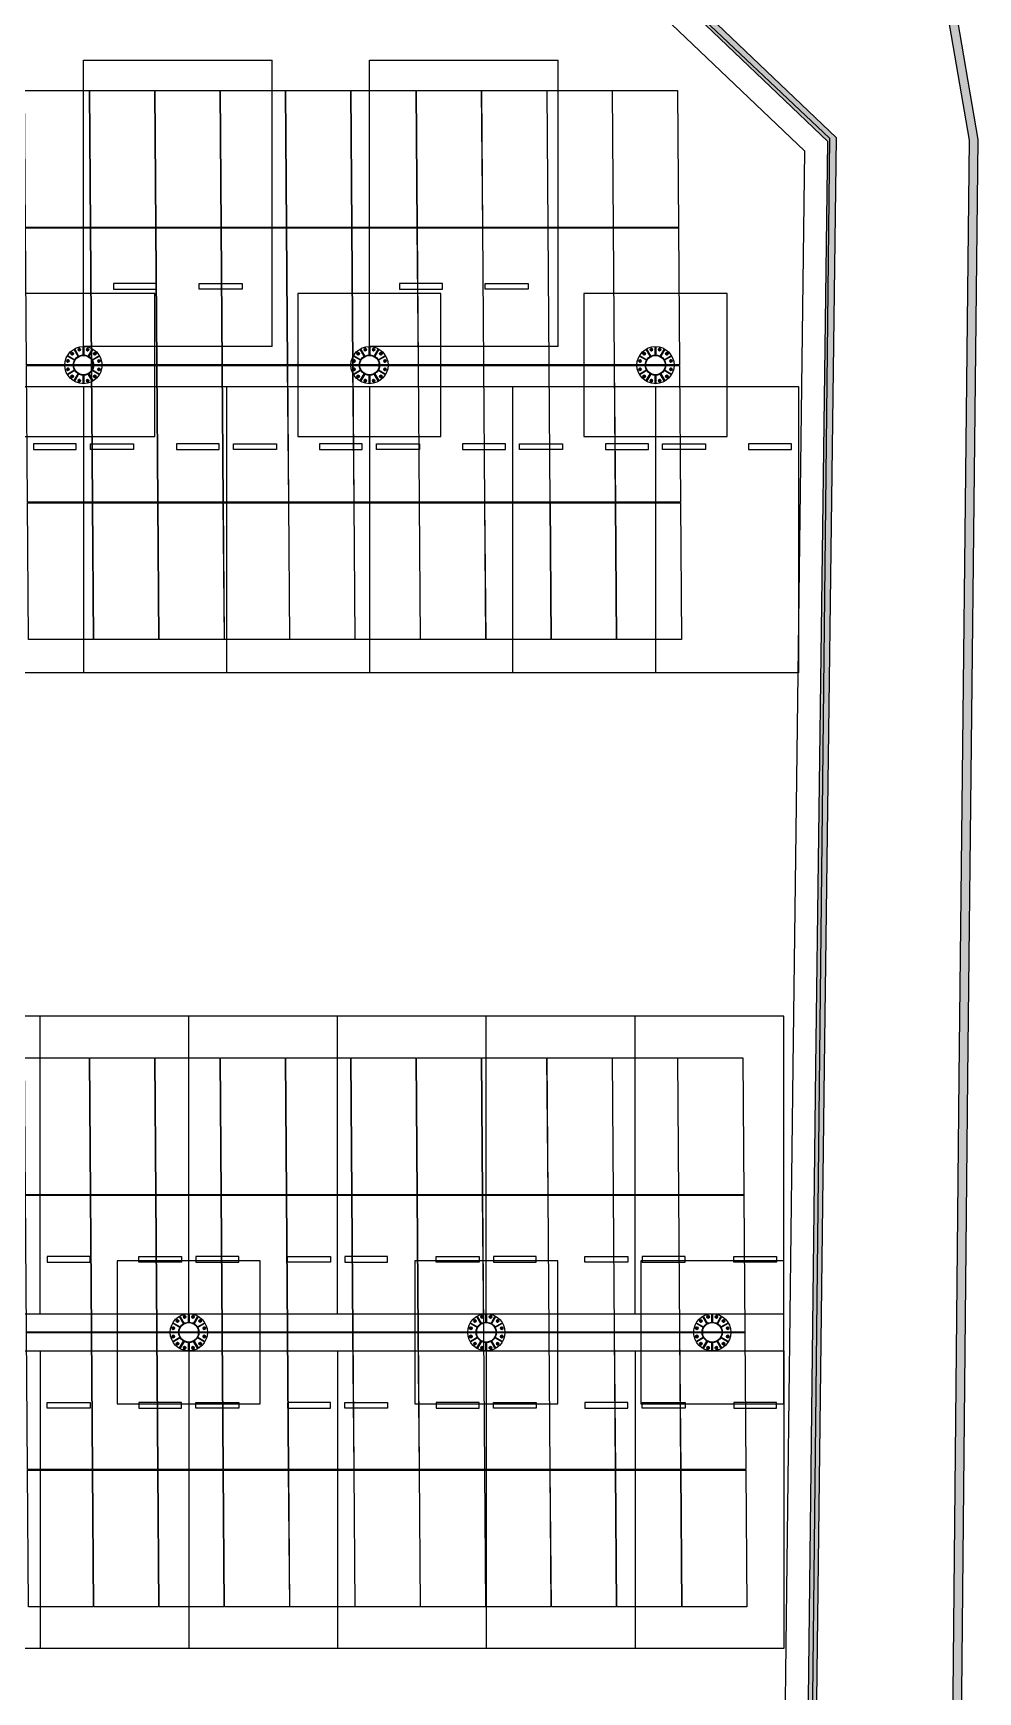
# Model space of a CAD drawing. Header units: millimetres. Extents: x 10297564 to 11610295, y -9287743 to -8409454.
# Drawn here: x 10799311 to 10815825, y -8888024 to -8859044 of the extents above; entities that cross this region are included whole.
import ezdxf

# ---------------------------------------------------------------- set-up
doc = ezdxf.new("R2010")
doc.units = ezdxf.units.MM
doc.header["$LTSCALE"] = 100
doc.layers.add('E-BACK', color=8, linetype='Continuous')
doc.layers.add('module', color=5, linetype='Continuous')

# ---------------------------------------------------------------- blocks, each defined once
blk = doc.blocks.new('ANCHOR_BOLT-PLAN-M24')
at = {"layer": 'E-BACK'}
for p, q in [((-26, 0), (26, 0)), ((-20, -4), (-18, 3)), ((0, 21), (-18, 10)), ((-18, 10), (-18, -10)), ((-13, 16), (-15, 12)), ((-13, 16), (-6, 17)), ((0, 26), (0, -26)), ((18, 10), (0, 21)), ((7, 20), (3, 19)), ((7, 20), (12, 14)), ((18, -10), (18, 10)), ((20, 4), (18, 7)), ((20, 4), (18, -3)), ((-20, -4), (-18, -7)), ((-18, -10), (0, -21)), ((-7, -20), (-12, -14)), ((-7, -20), (-3, -19)), ((0, -21), (18, -10)), ((13, -16), (6, -17)), ((13, -16), (15, -12))]:
    blk.add_line(p, q, dxfattribs=at)
for radius in [22, 12]:
    blk.add_circle((0, 0), radius, dxfattribs=at)
blk = doc.blocks.new('Arrow_Circle')
blk.add_circle((0, 0), 1)

msp = doc.modelspace()

# ---------------------------------------------------------------- hatches: boundary and pattern name
at = {"layer": 'E-BACK'}
h = msp.add_hatch(color=256, dxfattribs=at)
h.dxf.hatch_style = 1
h.paths.add_polyline_path([(10754972.2, -8914625.2), (10753359.7, -8912616.9), (10753401.9, -8912461.9), (10788013.7, -8912395.1), (10806992, -8912374.1), (10812659.3, -8906553.1), (10812799.4, -8893426), (10812994.8, -8877103.4), (10813205.5, -8860934.7), (10804992, -8853118.2), (10785278, -8853111.4), (10781653.4, -8853037.1), (10781673, -8852913), (10783439.7, -8850898.9), (10783912.2, -8850594.9), (10784209.8, -8850575.3), (10805334, -8850621.4), (10807001, -8850730.4), (10808546.4, -8851157.4), (10810122.2, -8851858.4), (10811654.8, -8852934.4), (10813387.6, -8854677.7), (10814704.7, -8856815.2), (10815393.6, -8858399.6), (10815825.1, -8860899), (10815644.2, -8877289.2), (10815483, -8893505.7), (10815329.7, -8906569.4), (10815154.5, -8908493), (10814549.5, -8910459.3), (10813495.7, -8912116), (10812034.7, -8913426.6), (10810691.3, -8914218.2), (10809278.5, -8914676.3), (10808273.1, -8914800.4), (10787863.6, -8914929.9), (10755702.2, -8914945.6), (10755210.5, -8914769)])
h.paths.add_polyline_path([(10755072.4, -8914510.5), (10753547.8, -8912611.6), (10788013.9, -8912545.1), (10807055.4, -8912524.1), (10812808.7, -8906614.7), (10812949.4, -8893427.7), (10813144.8, -8877105.2), (10813356.3, -8860871.2), (10805051.9, -8852968.2), (10785279.6, -8852961.4), (10781891, -8852891.9), (10783538.5, -8851013.6), (10783960.7, -8850742), (10784214.6, -8850725.3), (10805328.9, -8850771.4), (10806975.8, -8850879), (10808495.7, -8851299), (10810047.9, -8851989.5), (10811557.7, -8853049.6), (10813269, -8854771.2), (10814571.4, -8856884.8), (10815248.9, -8858442.8), (10815674.9, -8860911), (10815494.2, -8877287.7), (10815333.1, -8893504.1), (10815179.8, -8906561.7), (10815006.5, -8908463.8), (10814412.1, -8910395.9), (10813380.2, -8912018.1), (10811945.7, -8913305), (10810629.4, -8914080.6), (10809245.9, -8914529.2), (10808263.4, -8914650.5), (10787863.1, -8914779.9), (10755728.3, -8914795.6), (10755275.3, -8914632.8)], flags=16)

# ---------------------------------------------------------------- linework, layer by layer
for p, q in [((10813356.3, -8860871.2), (10805051.9, -8852968.2)), ((10804980.8, -8853072.4), (10813232.5, -8860880.6)), ((10813205.5, -8860934.7), (10804992, -8853118.2)), ((10812803.2, -8861104.1), (10804832, -8853518.1)), ((10815248.9, -8858442.8), (10815674.9, -8860911)), ((10815393.6, -8858399.6), (10815825.1, -8860899)), ((10812594.8, -8877098.4), (10812803.2, -8861104.1)), ((10813232.5, -8860880.6), (10812736.4, -8906458.5)), ((10812994.8, -8877103.4), (10813205.5, -8860934.7)), ((10813144.8, -8877105.2), (10813356.3, -8860871.2)), ((10815674.9, -8860911), (10815494.2, -8877287.7)), ((10815825.1, -8860899), (10815644.2, -8877289.2)), ((10812399.4, -8893421.5), (10812594.8, -8877098.4)), ((10812799.4, -8893426), (10812994.8, -8877103.4)), ((10812949.4, -8893427.7), (10813144.8, -8877105.2)), ((10815494.2, -8877287.7), (10815333.1, -8893504.1)), ((10815644.2, -8877289.2), (10815483, -8893505.7))]:
    msp.add_line(p, q, dxfattribs=at)
at = {"layer": 'E-BACK', "linetype": 'ByBlock', "ltscale": 1.8}
for p, q in [((10800190.3, -8859518.1), (10803490.3, -8859518.1)), ((10800190.3, -8864518.1), (10800190.3, -8859518.1)), ((10803490.3, -8864518.1), (10803490.3, -8859518.1)), ((10805190.3, -8859518.1), (10808490.3, -8859518.1)), ((10805190.3, -8864518.1), (10805190.3, -8859518.1)), ((10808490.3, -8864518.1), (10808490.3, -8859518.1)), ((10801465.3, -8863418.1), (10800715.3, -8863418.1)), ((10800715.3, -8863418.1), (10800715.3, -8863518.1)), ((10801465.3, -8863518.1), (10801465.3, -8863418.1)), ((10802215.3, -8863418.1), (10802965.3, -8863418.1)), ((10802215.3, -8863518.1), (10802215.3, -8863418.1)), ((10802965.3, -8863418.1), (10802965.3, -8863518.1)), ((10806465.3, -8863418.1), (10805715.3, -8863418.1)), ((10805715.3, -8863418.1), (10805715.3, -8863518.1)), ((10806465.3, -8863518.1), (10806465.3, -8863418.1)), ((10807215.3, -8863418.1), (10807965.3, -8863418.1)), ((10807215.3, -8863518.1), (10807215.3, -8863418.1)), ((10807965.3, -8863418.1), (10807965.3, -8863518.1)), ((10800715.3, -8863518.1), (10801465.3, -8863518.1)), ((10802965.3, -8863518.1), (10802215.3, -8863518.1)), ((10805715.3, -8863518.1), (10806465.3, -8863518.1)), ((10807965.3, -8863518.1), (10807215.3, -8863518.1)), ((10803490.3, -8864518.1), (10800190.3, -8864518.1)), ((10808490.3, -8864518.1), (10805190.3, -8864518.1)), ((10797690.3, -8865218.1), (10800190.3, -8865218.1)), ((10800190.3, -8865218.1), (10802690.3, -8865218.1)), ((10800190.3, -8865218.1), (10800190.3, -8870218.1)), ((10800190.3, -8865218.1), (10800190.3, -8870218.1)), ((10802690.3, -8865218.1), (10802690.3, -8870218.1)), ((10802690.3, -8865218.1), (10805190.3, -8865218.1)), ((10802690.3, -8865218.1), (10802690.3, -8870218.1)), ((10805190.3, -8865218.1), (10805190.3, -8870218.1)), ((10805190.3, -8865218.1), (10807690.3, -8865218.1)), ((10805190.3, -8865218.1), (10805190.3, -8870218.1)), ((10807690.3, -8865218.1), (10807690.3, -8870218.1)), ((10807690.3, -8865218.1), (10810190.3, -8865218.1)), ((10807690.3, -8865218.1), (10807690.3, -8870218.1)), ((10810190.3, -8865218.1), (10812690.3, -8865218.1)), ((10810190.3, -8865218.1), (10810190.3, -8870218.1)), ((10810190.3, -8865218.1), (10810190.3, -8870218.1)), ((10812690.3, -8865218.1), (10812690.3, -8870218.1)), ((10800065.3, -8866218.1), (10799315.3, -8866218.1)), ((10799315.3, -8866218.1), (10799315.3, -8866318.1)), ((10799315.3, -8866318.1), (10800065.3, -8866318.1)), ((10800065.3, -8866318.1), (10800065.3, -8866218.1)), ((10800315.3, -8866318.1), (10800315.3, -8866218.1)), ((10800315.3, -8866218.1), (10801065.3, -8866218.1)), ((10801065.3, -8866318.1), (10800315.3, -8866318.1)), ((10801065.3, -8866218.1), (10801065.3, -8866318.1)), ((10802565.3, -8866218.1), (10801815.3, -8866218.1)), ((10801815.3, -8866218.1), (10801815.3, -8866318.1)), ((10801815.3, -8866318.1), (10802565.3, -8866318.1)), ((10802565.3, -8866318.1), (10802565.3, -8866218.1)), ((10802815.3, -8866318.1), (10802815.3, -8866218.1)), ((10802815.3, -8866218.1), (10803565.3, -8866218.1)), ((10803565.3, -8866318.1), (10802815.3, -8866318.1)), ((10803565.3, -8866218.1), (10803565.3, -8866318.1)), ((10805065.3, -8866218.1), (10804315.3, -8866218.1)), ((10804315.3, -8866218.1), (10804315.3, -8866318.1)), ((10804315.3, -8866318.1), (10805065.3, -8866318.1)), ((10805065.3, -8866318.1), (10805065.3, -8866218.1)), ((10805315.3, -8866318.1), (10805315.3, -8866218.1)), ((10805315.3, -8866218.1), (10806065.3, -8866218.1)), ((10806065.3, -8866318.1), (10805315.3, -8866318.1)), ((10806065.3, -8866218.1), (10806065.3, -8866318.1)), ((10807565.3, -8866218.1), (10806815.3, -8866218.1)), ((10806815.3, -8866218.1), (10806815.3, -8866318.1)), ((10806815.3, -8866318.1), (10807565.3, -8866318.1)), ((10807565.3, -8866318.1), (10807565.3, -8866218.1)), ((10807815.3, -8866318.1), (10807815.3, -8866218.1)), ((10807815.3, -8866218.1), (10808565.3, -8866218.1)), ((10808565.3, -8866318.1), (10807815.3, -8866318.1)), ((10808565.3, -8866218.1), (10808565.3, -8866318.1)), ((10810065.3, -8866218.1), (10809315.3, -8866218.1)), ((10809315.3, -8866218.1), (10809315.3, -8866318.1)), ((10809315.3, -8866318.1), (10810065.3, -8866318.1)), ((10810065.3, -8866318.1), (10810065.3, -8866218.1)), ((10810315.3, -8866318.1), (10810315.3, -8866218.1)), ((10810315.3, -8866218.1), (10811065.3, -8866218.1)), ((10811065.3, -8866318.1), (10810315.3, -8866318.1)), ((10811065.3, -8866218.1), (10811065.3, -8866318.1)), ((10812565.3, -8866218.1), (10811815.3, -8866218.1)), ((10811815.3, -8866218.1), (10811815.3, -8866318.1)), ((10811815.3, -8866318.1), (10812565.3, -8866318.1)), ((10812565.3, -8866318.1), (10812565.3, -8866218.1)), ((10800190.3, -8870218.1), (10797690.3, -8870218.1)), ((10802690.3, -8870218.1), (10800190.3, -8870218.1)), ((10805190.3, -8870218.1), (10802690.3, -8870218.1)), ((10807690.3, -8870218.1), (10805190.3, -8870218.1)), ((10810190.3, -8870218.1), (10807690.3, -8870218.1)), ((10812690.3, -8870218.1), (10810190.3, -8870218.1)), ((10799431.9, -8876218.1), (10796831.9, -8876218.1)), ((10802031.9, -8876218.1), (10799431.9, -8876218.1)), ((10799431.9, -8881418.1), (10799431.9, -8876218.1)), ((10799431.9, -8881418.1), (10799431.9, -8876218.1)), ((10804631.9, -8876218.1), (10802031.9, -8876218.1)), ((10802031.9, -8881418.1), (10802031.9, -8876218.1)), ((10802031.9, -8881418.1), (10802031.9, -8876218.1)), ((10807231.9, -8876218.1), (10804631.9, -8876218.1)), ((10804631.9, -8881418.1), (10804631.9, -8876218.1)), ((10804631.9, -8881418.1), (10804631.9, -8876218.1)), ((10809831.9, -8876218.1), (10807231.9, -8876218.1)), ((10807231.9, -8881418.1), (10807231.9, -8876218.1)), ((10807231.9, -8881418.1), (10807231.9, -8876218.1)), ((10812431.9, -8876218.1), (10809831.9, -8876218.1)), ((10809831.9, -8881418.1), (10809831.9, -8876218.1)), ((10809831.9, -8881418.1), (10809831.9, -8876218.1)), ((10812431.9, -8881418.1), (10812431.9, -8876218.1)), ((10800306.9, -8880418.1), (10799556.9, -8880418.1)), ((10799556.9, -8880418.1), (10799556.9, -8880518.1)), ((10799556.9, -8880518.1), (10800306.9, -8880518.1)), ((10800306.9, -8880518.1), (10800306.9, -8880418.1)), ((10801156.9, -8880418.1), (10801906.9, -8880418.1)), ((10801156.9, -8880518.1), (10801156.9, -8880418.1)), ((10801906.9, -8880518.1), (10801156.9, -8880518.1)), ((10801906.9, -8880418.1), (10801906.9, -8880518.1)), ((10802906.9, -8880418.1), (10802156.9, -8880418.1)), ((10802156.9, -8880418.1), (10802156.9, -8880518.1)), ((10802156.9, -8880518.1), (10802906.9, -8880518.1)), ((10802906.9, -8880518.1), (10802906.9, -8880418.1)), ((10803756.9, -8880418.1), (10804506.9, -8880418.1)), ((10803756.9, -8880518.1), (10803756.9, -8880418.1)), ((10804506.9, -8880518.1), (10803756.9, -8880518.1)), ((10804506.9, -8880418.1), (10804506.9, -8880518.1)), ((10805506.9, -8880418.1), (10804756.9, -8880418.1)), ((10804756.9, -8880418.1), (10804756.9, -8880518.1)), ((10804756.9, -8880518.1), (10805506.9, -8880518.1)), ((10805506.9, -8880518.1), (10805506.9, -8880418.1)), ((10806356.9, -8880418.1), (10807106.9, -8880418.1)), ((10806356.9, -8880518.1), (10806356.9, -8880418.1)), ((10807106.9, -8880518.1), (10806356.9, -8880518.1)), ((10807106.9, -8880418.1), (10807106.9, -8880518.1)), ((10808106.9, -8880418.1), (10807356.9, -8880418.1)), ((10807356.9, -8880418.1), (10807356.9, -8880518.1)), ((10807356.9, -8880518.1), (10808106.9, -8880518.1)), ((10808106.9, -8880518.1), (10808106.9, -8880418.1)), ((10808956.9, -8880418.1), (10809706.9, -8880418.1)), ((10808956.9, -8880518.1), (10808956.9, -8880418.1)), ((10809706.9, -8880518.1), (10808956.9, -8880518.1)), ((10809706.9, -8880418.1), (10809706.9, -8880518.1)), ((10810706.9, -8880418.1), (10809956.9, -8880418.1)), ((10809956.9, -8880418.1), (10809956.9, -8880518.1)), ((10809956.9, -8880518.1), (10810706.9, -8880518.1)), ((10810706.9, -8880518.1), (10810706.9, -8880418.1)), ((10811556.9, -8880418.1), (10812306.9, -8880418.1)), ((10811556.9, -8880518.1), (10811556.9, -8880418.1)), ((10812306.9, -8880518.1), (10811556.9, -8880518.1)), ((10812306.9, -8880418.1), (10812306.9, -8880518.1)), ((10796831.9, -8881418.1), (10799431.9, -8881418.1)), ((10799431.9, -8881418.1), (10802031.9, -8881418.1)), ((10802031.9, -8881418.1), (10804631.9, -8881418.1)), ((10804631.9, -8881418.1), (10807231.9, -8881418.1)), ((10807231.9, -8881418.1), (10809831.9, -8881418.1)), ((10809831.9, -8881418.1), (10812431.9, -8881418.1)), ((10796831.9, -8882068.1), (10799431.9, -8882068.1)), ((10799431.9, -8882068.1), (10802031.9, -8882068.1)), ((10799431.9, -8882068.1), (10799431.9, -8887268.1)), ((10799431.9, -8882068.1), (10799431.9, -8887268.1)), ((10802031.9, -8882068.1), (10804631.9, -8882068.1)), ((10802031.9, -8882068.1), (10802031.9, -8887268.1)), ((10802031.9, -8882068.1), (10802031.9, -8887268.1)), ((10804631.9, -8882068.1), (10807231.9, -8882068.1)), ((10804631.9, -8882068.1), (10804631.9, -8887268.1)), ((10804631.9, -8882068.1), (10804631.9, -8887268.1)), ((10807231.9, -8882068.1), (10809831.9, -8882068.1)), ((10807231.9, -8882068.1), (10807231.9, -8887268.1)), ((10807231.9, -8882068.1), (10807231.9, -8887268.1)), ((10809831.9, -8882068.1), (10812431.9, -8882068.1)), ((10809831.9, -8882068.1), (10809831.9, -8887268.1)), ((10809831.9, -8882068.1), (10809831.9, -8887268.1)), ((10812431.9, -8882068.1), (10812431.9, -8887268.1)), ((10799556.9, -8883068.1), (10799556.9, -8882968.1)), ((10799556.9, -8882968.1), (10800306.9, -8882968.1)), ((10800306.9, -8883068.1), (10799556.9, -8883068.1)), ((10800306.9, -8882968.1), (10800306.9, -8883068.1)), ((10801906.9, -8882968.1), (10801156.9, -8882968.1)), ((10801156.9, -8882968.1), (10801156.9, -8883068.1)), ((10801156.9, -8883068.1), (10801906.9, -8883068.1)), ((10801906.9, -8883068.1), (10801906.9, -8882968.1)), ((10802156.9, -8883068.1), (10802156.9, -8882968.1)), ((10802156.9, -8882968.1), (10802906.9, -8882968.1)), ((10802906.9, -8883068.1), (10802156.9, -8883068.1)), ((10802906.9, -8882968.1), (10802906.9, -8883068.1)), ((10804506.9, -8882968.1), (10803756.9, -8882968.1)), ((10803756.9, -8882968.1), (10803756.9, -8883068.1)), ((10803756.9, -8883068.1), (10804506.9, -8883068.1)), ((10804506.9, -8883068.1), (10804506.9, -8882968.1)), ((10804756.9, -8883068.1), (10804756.9, -8882968.1)), ((10804756.9, -8882968.1), (10805506.9, -8882968.1)), ((10805506.9, -8883068.1), (10804756.9, -8883068.1)), ((10805506.9, -8882968.1), (10805506.9, -8883068.1)), ((10807106.9, -8882968.1), (10806356.9, -8882968.1)), ((10806356.9, -8882968.1), (10806356.9, -8883068.1)), ((10806356.9, -8883068.1), (10807106.9, -8883068.1)), ((10807106.9, -8883068.1), (10807106.9, -8882968.1)), ((10807356.9, -8883068.1), (10807356.9, -8882968.1)), ((10807356.9, -8882968.1), (10808106.9, -8882968.1)), ((10808106.9, -8883068.1), (10807356.9, -8883068.1)), ((10808106.9, -8882968.1), (10808106.9, -8883068.1)), ((10809706.9, -8882968.1), (10808956.9, -8882968.1)), ((10808956.9, -8882968.1), (10808956.9, -8883068.1)), ((10808956.9, -8883068.1), (10809706.9, -8883068.1)), ((10809706.9, -8883068.1), (10809706.9, -8882968.1)), ((10809956.9, -8883068.1), (10809956.9, -8882968.1)), ((10809956.9, -8882968.1), (10810706.9, -8882968.1)), ((10810706.9, -8883068.1), (10809956.9, -8883068.1)), ((10810706.9, -8882968.1), (10810706.9, -8883068.1)), ((10812306.9, -8882968.1), (10811556.9, -8882968.1)), ((10811556.9, -8882968.1), (10811556.9, -8883068.1)), ((10811556.9, -8883068.1), (10812306.9, -8883068.1)), ((10812306.9, -8883068.1), (10812306.9, -8882968.1)), ((10799431.9, -8887268.1), (10796831.9, -8887268.1)), ((10802031.9, -8887268.1), (10799431.9, -8887268.1)), ((10804631.9, -8887268.1), (10802031.9, -8887268.1)), ((10807231.9, -8887268.1), (10804631.9, -8887268.1)), ((10809831.9, -8887268.1), (10807231.9, -8887268.1)), ((10812431.9, -8887268.1), (10809831.9, -8887268.1))]:
    msp.add_line(p, q, dxfattribs=at)
at = {"layer": 'E-BACK'}
for points in [[(10798940.3, -8866093.1), (10801440.3, -8866093.1), (10801440.3, -8863593.1), (10798940.3, -8863593.1)], [(10803940.3, -8866093.1), (10806440.3, -8866093.1), (10806440.3, -8863593.1), (10803940.3, -8863593.1)], [(10808940.3, -8866093.1), (10811440.3, -8866093.1), (10811440.3, -8863593.1), (10808940.3, -8863593.1)], [(10800781.9, -8882993.1), (10803281.9, -8882993.1), (10803281.9, -8880493.1), (10800781.9, -8880493.1)], [(10805981.9, -8882993.1), (10808481.9, -8882993.1), (10808481.9, -8880493.1), (10805981.9, -8880493.1)], [(10809931.9, -8882993.1), (10812431.9, -8882993.1), (10812431.9, -8880493.1), (10809931.9, -8880493.1)]]:
    msp.add_lwpolyline(points, close=True, dxfattribs=at)
for points in [[(10800106.6, -8864686.1), (10800096.2, -8864692.1), (10800027.6, -8864573.3), (10800038, -8864567.3), (10800106.6, -8864686.1)], [(10800196.3, -8864665.3), (10800184.3, -8864665.3), (10800184.3, -8864528.1), (10800196.3, -8864528.1), (10800196.3, -8864665.3)], [(10800284.4, -8864692.1), (10800274, -8864686.1), (10800342.6, -8864567.3), (10800353, -8864573.3), (10800284.4, -8864692.1)], [(10805106.6, -8864686.1), (10805096.2, -8864692.1), (10805027.6, -8864573.3), (10805038, -8864567.3), (10805106.6, -8864686.1)], [(10805196.3, -8864665.3), (10805184.3, -8864665.3), (10805184.3, -8864528.1), (10805196.3, -8864528.1), (10805196.3, -8864665.3)], [(10805284.4, -8864692.1), (10805274, -8864686.1), (10805342.6, -8864567.3), (10805353, -8864573.3), (10805284.4, -8864692.1)], [(10810106.6, -8864686.1), (10810096.2, -8864692.1), (10810027.6, -8864573.3), (10810038, -8864567.3), (10810106.6, -8864686.1)], [(10810196.3, -8864665.3), (10810184.3, -8864665.3), (10810184.3, -8864528.1), (10810196.3, -8864528.1), (10810196.3, -8864665.3)], [(10810284.4, -8864692.1), (10810274, -8864686.1), (10810342.6, -8864567.3), (10810353, -8864573.3), (10810284.4, -8864692.1)], [(10800012.5, -8864837.1), (10800012.5, -8864849.1), (10799875.3, -8864849.1), (10799875.3, -8864837.1), (10800012.5, -8864837.1)], [(10800039.3, -8864749), (10800033.3, -8864759.4), (10799914.5, -8864690.8), (10799920.5, -8864680.4), (10800039.3, -8864749)], [(10800033.3, -8864926.8), (10800039.3, -8864937.2), (10799920.5, -8865005.8), (10799914.5, -8864995.4), (10800033.3, -8864926.8)], [(10800347.3, -8864759.4), (10800341.3, -8864749), (10800460.1, -8864680.4), (10800466.1, -8864690.8), (10800347.3, -8864759.4)], [(10800341.3, -8864937.2), (10800347.3, -8864926.8), (10800466.1, -8864995.4), (10800460.1, -8865005.8), (10800341.3, -8864937.2)], [(10800368.1, -8864849.1), (10800368.1, -8864837.1), (10800505.3, -8864837.1), (10800505.3, -8864849.1), (10800368.1, -8864849.1)], [(10805012.5, -8864837.1), (10805012.5, -8864849.1), (10804875.3, -8864849.1), (10804875.3, -8864837.1), (10805012.5, -8864837.1)], [(10805039.3, -8864749), (10805033.3, -8864759.4), (10804914.5, -8864690.8), (10804920.5, -8864680.4), (10805039.3, -8864749)], [(10805033.3, -8864926.8), (10805039.3, -8864937.2), (10804920.5, -8865005.8), (10804914.5, -8864995.4), (10805033.3, -8864926.8)], [(10805347.3, -8864759.4), (10805341.3, -8864749), (10805460.1, -8864680.4), (10805466.1, -8864690.8), (10805347.3, -8864759.4)], [(10805341.3, -8864937.2), (10805347.3, -8864926.8), (10805466.1, -8864995.4), (10805460.1, -8865005.8), (10805341.3, -8864937.2)], [(10805368.1, -8864849.1), (10805368.1, -8864837.1), (10805505.3, -8864837.1), (10805505.3, -8864849.1), (10805368.1, -8864849.1)], [(10810012.5, -8864837.1), (10810012.5, -8864849.1), (10809875.3, -8864849.1), (10809875.3, -8864837.1), (10810012.5, -8864837.1)], [(10810039.3, -8864749), (10810033.3, -8864759.4), (10809914.5, -8864690.8), (10809920.5, -8864680.4), (10810039.3, -8864749)], [(10810033.3, -8864926.8), (10810039.3, -8864937.2), (10809920.5, -8865005.8), (10809914.5, -8864995.4), (10810033.3, -8864926.8)], [(10810347.3, -8864759.4), (10810341.3, -8864749), (10810460.1, -8864680.4), (10810466.1, -8864690.8), (10810347.3, -8864759.4)], [(10810341.3, -8864937.2), (10810347.3, -8864926.8), (10810466.1, -8864995.4), (10810460.1, -8865005.8), (10810341.3, -8864937.2)], [(10810368.1, -8864849.1), (10810368.1, -8864837.1), (10810505.3, -8864837.1), (10810505.3, -8864849.1), (10810368.1, -8864849.1)], [(10800096.2, -8864994.1), (10800106.6, -8865000.1), (10800038, -8865118.9), (10800027.6, -8865112.9), (10800096.2, -8864994.1)], [(10800184.3, -8865020.9), (10800196.3, -8865020.9), (10800196.3, -8865158.1), (10800184.3, -8865158.1), (10800184.3, -8865020.9)], [(10800274, -8865000.1), (10800284.4, -8864994.1), (10800353, -8865112.9), (10800342.6, -8865118.9), (10800274, -8865000.1)], [(10805096.2, -8864994.1), (10805106.6, -8865000.1), (10805038, -8865118.9), (10805027.6, -8865112.9), (10805096.2, -8864994.1)], [(10805184.3, -8865020.9), (10805196.3, -8865020.9), (10805196.3, -8865158.1), (10805184.3, -8865158.1), (10805184.3, -8865020.9)], [(10805274, -8865000.1), (10805284.4, -8864994.1), (10805353, -8865112.9), (10805342.6, -8865118.9), (10805274, -8865000.1)], [(10810096.2, -8864994.1), (10810106.6, -8865000.1), (10810038, -8865118.9), (10810027.6, -8865112.9), (10810096.2, -8864994.1)], [(10810184.3, -8865020.9), (10810196.3, -8865020.9), (10810196.3, -8865158.1), (10810184.3, -8865158.1), (10810184.3, -8865020.9)], [(10810274, -8865000.1), (10810284.4, -8864994.1), (10810353, -8865112.9), (10810342.6, -8865118.9), (10810274, -8865000.1)], [(10802037.9, -8881565.3), (10802025.9, -8881565.3), (10802025.9, -8881428.1), (10802037.9, -8881428.1), (10802037.9, -8881565.3)], [(10807237.9, -8881565.3), (10807225.9, -8881565.3), (10807225.9, -8881428.1), (10807237.9, -8881428.1), (10807237.9, -8881565.3)], [(10811187.9, -8881565.3), (10811175.9, -8881565.3), (10811175.9, -8881428.1), (10811187.9, -8881428.1), (10811187.9, -8881565.3)], [(10801880.9, -8881649), (10801874.9, -8881659.4), (10801756.1, -8881590.8), (10801762.1, -8881580.4), (10801880.9, -8881649)], [(10801948.2, -8881586.1), (10801937.8, -8881592.1), (10801869.2, -8881473.3), (10801879.6, -8881467.3), (10801948.2, -8881586.1)], [(10802126, -8881592.1), (10802115.6, -8881586.1), (10802184.2, -8881467.3), (10802194.6, -8881473.3), (10802126, -8881592.1)], [(10802188.9, -8881659.4), (10802182.9, -8881649), (10802301.7, -8881580.4), (10802307.7, -8881590.8), (10802188.9, -8881659.4)], [(10807080.9, -8881649), (10807074.9, -8881659.4), (10806956.1, -8881590.8), (10806962.1, -8881580.4), (10807080.9, -8881649)], [(10807148.2, -8881586.1), (10807137.8, -8881592.1), (10807069.2, -8881473.3), (10807079.6, -8881467.3), (10807148.2, -8881586.1)], [(10807326, -8881592.1), (10807315.6, -8881586.1), (10807384.2, -8881467.3), (10807394.6, -8881473.3), (10807326, -8881592.1)], [(10807388.9, -8881659.4), (10807382.9, -8881649), (10807501.7, -8881580.4), (10807507.7, -8881590.8), (10807388.9, -8881659.4)], [(10811030.9, -8881649), (10811024.9, -8881659.4), (10810906.1, -8881590.8), (10810912.1, -8881580.4), (10811030.9, -8881649)], [(10811098.2, -8881586.1), (10811087.8, -8881592.1), (10811019.2, -8881473.3), (10811029.6, -8881467.3), (10811098.2, -8881586.1)], [(10811276, -8881592.1), (10811265.6, -8881586.1), (10811334.2, -8881467.3), (10811344.6, -8881473.3), (10811276, -8881592.1)], [(10811338.9, -8881659.4), (10811332.9, -8881649), (10811451.7, -8881580.4), (10811457.7, -8881590.8), (10811338.9, -8881659.4)], [(10801854.1, -8881737.1), (10801854.1, -8881749.1), (10801716.9, -8881749.1), (10801716.9, -8881737.1), (10801854.1, -8881737.1)], [(10801874.9, -8881826.8), (10801880.9, -8881837.2), (10801762.1, -8881905.8), (10801756.1, -8881895.4), (10801874.9, -8881826.8)], [(10801937.8, -8881894.1), (10801948.2, -8881900.1), (10801879.6, -8882018.9), (10801869.2, -8882012.9), (10801937.8, -8881894.1)], [(10802025.9, -8881920.9), (10802037.9, -8881920.9), (10802037.9, -8882058.1), (10802025.9, -8882058.1), (10802025.9, -8881920.9)], [(10802115.6, -8881900.1), (10802126, -8881894.1), (10802194.6, -8882012.9), (10802184.2, -8882018.9), (10802115.6, -8881900.1)], [(10802182.9, -8881837.2), (10802188.9, -8881826.8), (10802307.7, -8881895.4), (10802301.7, -8881905.8), (10802182.9, -8881837.2)], [(10802209.7, -8881749.1), (10802209.7, -8881737.1), (10802346.9, -8881737.1), (10802346.9, -8881749.1), (10802209.7, -8881749.1)], [(10807054.1, -8881737.1), (10807054.1, -8881749.1), (10806916.9, -8881749.1), (10806916.9, -8881737.1), (10807054.1, -8881737.1)], [(10807074.9, -8881826.8), (10807080.9, -8881837.2), (10806962.1, -8881905.8), (10806956.1, -8881895.4), (10807074.9, -8881826.8)], [(10807137.8, -8881894.1), (10807148.2, -8881900.1), (10807079.6, -8882018.9), (10807069.2, -8882012.9), (10807137.8, -8881894.1)], [(10807225.9, -8881920.9), (10807237.9, -8881920.9), (10807237.9, -8882058.1), (10807225.9, -8882058.1), (10807225.9, -8881920.9)], [(10807315.6, -8881900.1), (10807326, -8881894.1), (10807394.6, -8882012.9), (10807384.2, -8882018.9), (10807315.6, -8881900.1)], [(10807382.9, -8881837.2), (10807388.9, -8881826.8), (10807507.7, -8881895.4), (10807501.7, -8881905.8), (10807382.9, -8881837.2)], [(10807409.7, -8881749.1), (10807409.7, -8881737.1), (10807546.9, -8881737.1), (10807546.9, -8881749.1), (10807409.7, -8881749.1)], [(10811004.1, -8881737.1), (10811004.1, -8881749.1), (10810866.9, -8881749.1), (10810866.9, -8881737.1), (10811004.1, -8881737.1)], [(10811024.9, -8881826.8), (10811030.9, -8881837.2), (10810912.1, -8881905.8), (10810906.1, -8881895.4), (10811024.9, -8881826.8)], [(10811087.8, -8881894.1), (10811098.2, -8881900.1), (10811029.6, -8882018.9), (10811019.2, -8882012.9), (10811087.8, -8881894.1)], [(10811175.9, -8881920.9), (10811187.9, -8881920.9), (10811187.9, -8882058.1), (10811175.9, -8882058.1), (10811175.9, -8881920.9)], [(10811265.6, -8881900.1), (10811276, -8881894.1), (10811344.6, -8882012.9), (10811334.2, -8882018.9), (10811265.6, -8881900.1)], [(10811332.9, -8881837.2), (10811338.9, -8881826.8), (10811457.7, -8881895.4), (10811451.7, -8881905.8), (10811332.9, -8881837.2)], [(10811359.7, -8881749.1), (10811359.7, -8881737.1), (10811496.9, -8881737.1), (10811496.9, -8881749.1), (10811359.7, -8881749.1)]]:
    msp.add_lwpolyline(points, dxfattribs=at)
for centre, radius in [((10800190.3, -8864843.1), 325), ((10805190.3, -8864843.1), 325), ((10810190.3, -8864843.1), 325), ((10800190.3, -8864843.1), 177.8), ((10800190.3, -8864843.1), 169.8), ((10805190.3, -8864843.1), 177.8), ((10805190.3, -8864843.1), 169.8), ((10810190.3, -8864843.1), 177.8), ((10810190.3, -8864843.1), 169.8), ((10802031.9, -8881743.1), 325), ((10807231.9, -8881743.1), 325), ((10811181.9, -8881743.1), 325), ((10802031.9, -8881743.1), 177.8), ((10802031.9, -8881743.1), 169.8), ((10807231.9, -8881743.1), 177.8), ((10807231.9, -8881743.1), 169.8), ((10811181.9, -8881743.1), 177.8), ((10811181.9, -8881743.1), 169.8)]:
    msp.add_circle(centre, radius, dxfattribs=at)
at = {"layer": 'module', "color": 8, "linetype": 'Continuous', "ltscale": 2}
for points in [[(10799158, -8860046.9), (10800290.5, -8860046.9), (10800308.4, -8862437.7), (10799175.9, -8862437.7), (10799158, -8860046.9)], [(10800300.5, -8860046.9), (10801433, -8860046.9), (10801450.9, -8862437.7), (10800318.4, -8862437.7), (10800300.5, -8860046.9)], [(10801443, -8860046.9), (10802575.4, -8860046.9), (10802593.4, -8862437.7), (10801460.9, -8862437.7), (10801443, -8860046.9)], [(10802585.4, -8860046.9), (10803717.9, -8860046.9), (10803735.9, -8862437.7), (10802603.4, -8862437.7), (10802585.4, -8860046.9)], [(10803727.9, -8860046.9), (10804860.4, -8860046.9), (10804878.4, -8862437.7), (10803745.9, -8862437.7), (10803727.9, -8860046.9)], [(10804870.4, -8860046.9), (10806002.9, -8860046.9), (10806020.8, -8862437.7), (10804888.4, -8862437.7), (10804870.4, -8860046.9)], [(10806012.9, -8860046.9), (10807145.4, -8860046.9), (10807163.3, -8862437.7), (10806030.8, -8862437.7), (10806012.9, -8860046.9)], [(10807155.4, -8860046.9), (10808287.9, -8860046.9), (10808305.8, -8862437.7), (10807173.3, -8862437.7), (10807155.4, -8860046.9)], [(10808297.9, -8860046.9), (10809430.3, -8860046.9), (10809448.3, -8862437.7), (10808315.8, -8862437.7), (10808297.9, -8860046.9)], [(10809440.3, -8860046.9), (10810572.8, -8860046.9), (10810590.8, -8862437.7), (10809458.3, -8862437.7), (10809440.3, -8860046.9)], [(10799176, -8862447.4), (10800308.5, -8862447.4), (10800326.4, -8864838.3), (10799194, -8864838.3), (10799176, -8862447.4)], [(10800318.5, -8862447.4), (10801451, -8862447.4), (10801468.9, -8864838.3), (10800336.4, -8864838.3), (10800318.5, -8862447.4)], [(10801461, -8862447.4), (10802593.5, -8862447.4), (10802611.4, -8864838.3), (10801478.9, -8864838.3), (10801461, -8862447.4)], [(10802603.5, -8862447.4), (10803735.9, -8862447.4), (10803753.9, -8864838.3), (10802621.4, -8864838.3), (10802603.5, -8862447.4)], [(10803745.9, -8862447.4), (10804878.4, -8862447.4), (10804896.4, -8864838.3), (10803763.9, -8864838.3), (10803745.9, -8862447.4)], [(10804888.4, -8862447.4), (10806020.9, -8862447.4), (10806038.9, -8864838.3), (10804906.4, -8864838.3), (10804888.4, -8862447.4)], [(10806030.9, -8862447.4), (10807163.4, -8862447.4), (10807181.3, -8864838.3), (10806048.9, -8864838.3), (10806030.9, -8862447.4)], [(10807173.4, -8862447.4), (10808305.9, -8862447.4), (10808323.8, -8864838.3), (10807191.3, -8864838.3), (10807173.4, -8862447.4)], [(10808315.9, -8862447.4), (10809448.4, -8862447.4), (10809466.3, -8864838.3), (10808333.8, -8864838.3), (10808315.9, -8862447.4)], [(10809458.4, -8862447.4), (10810590.8, -8862447.4), (10810608.8, -8864838.3), (10809476.3, -8864838.3), (10809458.4, -8862447.4)], [(10799194, -8864848), (10800326.5, -8864848), (10800344.5, -8867238.8), (10799212, -8867238.8), (10799194, -8864848)], [(10800336.5, -8864848), (10801469, -8864848), (10801486.9, -8867238.8), (10800354.5, -8867238.8), (10800336.5, -8864848)], [(10801479, -8864848), (10802611.5, -8864848), (10802629.4, -8867238.8), (10801496.9, -8867238.8), (10801479, -8864848)], [(10802621.5, -8864848), (10803754, -8864848), (10803771.9, -8867238.8), (10802639.4, -8867238.8), (10802621.5, -8864848)], [(10803764, -8864848), (10804896.4, -8864848), (10804914.4, -8867238.8), (10803781.9, -8867238.8), (10803764, -8864848)], [(10804906.4, -8864848), (10806038.9, -8864848), (10806056.9, -8867238.8), (10804924.4, -8867238.8), (10804906.4, -8864848)], [(10806048.9, -8864848), (10807181.4, -8864848), (10807199.4, -8867238.8), (10806066.9, -8867238.8), (10806048.9, -8864848)], [(10807191.4, -8864848), (10808323.9, -8864848), (10808341.8, -8867238.8), (10807209.4, -8867238.8), (10807191.4, -8864848)], [(10808333.9, -8864848), (10809466.4, -8864848), (10809484.3, -8867238.8), (10808351.8, -8867238.8), (10808333.9, -8864848)], [(10809476.4, -8864848), (10810608.9, -8864848), (10810626.8, -8867238.8), (10809494.3, -8867238.8), (10809476.4, -8864848)], [(10799212.1, -8867248.5), (10800344.5, -8867248.5), (10800362.5, -8869639.3), (10799230, -8869639.3), (10799212.1, -8867248.5)], [(10800354.5, -8867248.5), (10801487, -8867248.5), (10801505, -8869639.3), (10800372.5, -8869639.3), (10800354.5, -8867248.5)], [(10801497, -8867248.5), (10802629.5, -8867248.5), (10802647.4, -8869639.3), (10801515, -8869639.3), (10801497, -8867248.5)], [(10802639.5, -8867248.5), (10803772, -8867248.5), (10803789.9, -8869639.3), (10802657.4, -8869639.3), (10802639.5, -8867248.5)], [(10803782, -8867248.5), (10804914.5, -8867248.5), (10804932.4, -8869639.3), (10803799.9, -8869639.3), (10803782, -8867248.5)], [(10804924.5, -8867248.5), (10806056.9, -8867248.5), (10806074.9, -8869639.3), (10804942.4, -8869639.3), (10804924.5, -8867248.5)], [(10806066.9, -8867248.5), (10807199.4, -8867248.5), (10807217.4, -8869639.3), (10806084.9, -8869639.3), (10806066.9, -8867248.5)], [(10807209.4, -8867248.5), (10808341.9, -8867248.5), (10808359.9, -8869639.3), (10807227.4, -8869639.3), (10807209.4, -8867248.5)], [(10808351.9, -8867248.5), (10809484.4, -8867248.5), (10809502.3, -8869639.3), (10808369.9, -8869639.3), (10808351.9, -8867248.5)], [(10809494.4, -8867248.5), (10810626.9, -8867248.5), (10810644.8, -8869639.3), (10809512.3, -8869639.3), (10809494.4, -8867248.5)], [(10799157.6, -8876946.9), (10800290.1, -8876946.9), (10800308, -8879337.7), (10799175.5, -8879337.7), (10799157.6, -8876946.9)], [(10800300.1, -8876946.9), (10801432.5, -8876946.9), (10801450.5, -8879337.7), (10800318, -8879337.7), (10800300.1, -8876946.9)], [(10801442.5, -8876946.9), (10802575, -8876946.9), (10802593, -8879337.7), (10801460.5, -8879337.7), (10801442.5, -8876946.9)], [(10802585, -8876946.9), (10803717.5, -8876946.9), (10803735.4, -8879337.7), (10802603, -8879337.7), (10802585, -8876946.9)], [(10803727.5, -8876946.9), (10804860, -8876946.9), (10804877.9, -8879337.7), (10803745.4, -8879337.7), (10803727.5, -8876946.9)], [(10804870, -8876946.9), (10806002.5, -8876946.9), (10806020.4, -8879337.7), (10804887.9, -8879337.7), (10804870, -8876946.9)], [(10806012.5, -8876946.9), (10807144.9, -8876946.9), (10807162.9, -8879337.7), (10806030.4, -8879337.7), (10806012.5, -8876946.9)], [(10807154.9, -8876946.9), (10808287.4, -8876946.9), (10808305.4, -8879337.7), (10807172.9, -8879337.7), (10807154.9, -8876946.9)], [(10808297.4, -8876946.9), (10809429.9, -8876946.9), (10809447.9, -8879337.7), (10808315.4, -8879337.7), (10808297.4, -8876946.9)], [(10809439.9, -8876946.9), (10810572.4, -8876946.9), (10810590.3, -8879337.7), (10809457.9, -8879337.7), (10809439.9, -8876946.9)], [(10810582.4, -8876946.9), (10811714.9, -8876946.9), (10811732.8, -8879337.7), (10810600.3, -8879337.7), (10810582.4, -8876946.9)], [(10799175.6, -8879347.4), (10800308.1, -8879347.4), (10800326, -8881738.3), (10799193.5, -8881738.3), (10799175.6, -8879347.4)], [(10800318.1, -8879347.4), (10801450.6, -8879347.4), (10801468.5, -8881738.3), (10800336, -8881738.3), (10800318.1, -8879347.4)], [(10801460.6, -8879347.4), (10802593, -8879347.4), (10802611, -8881738.3), (10801478.5, -8881738.3), (10801460.6, -8879347.4)], [(10802603, -8879347.4), (10803735.5, -8879347.4), (10803753.5, -8881738.3), (10802621, -8881738.3), (10802603, -8879347.4)], [(10803745.5, -8879347.4), (10804878, -8879347.4), (10804896, -8881738.3), (10803763.5, -8881738.3), (10803745.5, -8879347.4)], [(10804888, -8879347.4), (10806020.5, -8879347.4), (10806038.4, -8881738.3), (10804905.9, -8881738.3), (10804888, -8879347.4)], [(10806030.5, -8879347.4), (10807163, -8879347.4), (10807180.9, -8881738.3), (10806048.4, -8881738.3), (10806030.5, -8879347.4)], [(10807173, -8879347.4), (10808305.5, -8879347.4), (10808323.4, -8881738.3), (10807190.9, -8881738.3), (10807173, -8879347.4)], [(10808315.4, -8879347.4), (10809447.9, -8879347.4), (10809465.9, -8881738.3), (10808333.4, -8881738.3), (10808315.4, -8879347.4)], [(10809457.9, -8879347.4), (10810590.4, -8879347.4), (10810608.4, -8881738.3), (10809475.9, -8881738.3), (10809457.9, -8879347.4)], [(10810600.4, -8879347.4), (10811732.9, -8879347.4), (10811750.8, -8881738.3), (10810618.4, -8881738.3), (10810600.4, -8879347.4)], [(10799193.6, -8881748), (10800326.1, -8881748), (10800344, -8884138.8), (10799211.6, -8884138.8), (10799193.6, -8881748)], [(10800336.1, -8881748), (10801468.6, -8881748), (10801486.5, -8884138.8), (10800354, -8884138.8), (10800336.1, -8881748)], [(10801478.6, -8881748), (10802611.1, -8881748), (10802629, -8884138.8), (10801496.5, -8884138.8), (10801478.6, -8881748)], [(10802621.1, -8881748), (10803753.5, -8881748), (10803771.5, -8884138.8), (10802639, -8884138.8), (10802621.1, -8881748)], [(10803763.5, -8881748), (10804896, -8881748), (10804914, -8884138.8), (10803781.5, -8884138.8), (10803763.5, -8881748)], [(10804906, -8881748), (10806038.5, -8881748), (10806056.5, -8884138.8), (10804924, -8884138.8), (10804906, -8881748)], [(10806048.5, -8881748), (10807181, -8881748), (10807198.9, -8884138.8), (10806066.4, -8884138.8), (10806048.5, -8881748)], [(10807191, -8881748), (10808323.5, -8881748), (10808341.4, -8884138.8), (10807208.9, -8884138.8), (10807191, -8881748)], [(10808333.5, -8881748), (10809466, -8881748), (10809483.9, -8884138.8), (10808351.4, -8884138.8), (10808333.5, -8881748)], [(10809475.9, -8881748), (10810608.4, -8881748), (10810626.4, -8884138.8), (10809493.9, -8884138.8), (10809475.9, -8881748)], [(10810618.4, -8881748), (10811750.9, -8881748), (10811768.9, -8884138.8), (10810636.4, -8884138.8), (10810618.4, -8881748)], [(10799211.6, -8884148.5), (10800344.1, -8884148.5), (10800362.1, -8886539.3), (10799229.6, -8886539.3), (10799211.6, -8884148.5)], [(10800354.1, -8884148.5), (10801486.6, -8884148.5), (10801504.5, -8886539.3), (10800372.1, -8886539.3), (10800354.1, -8884148.5)], [(10801496.6, -8884148.5), (10802629.1, -8884148.5), (10802647, -8886539.3), (10801514.5, -8886539.3), (10801496.6, -8884148.5)], [(10802639.1, -8884148.5), (10803771.6, -8884148.5), (10803789.5, -8886539.3), (10802657, -8886539.3), (10802639.1, -8884148.5)], [(10803781.6, -8884148.5), (10804914, -8884148.5), (10804932, -8886539.3), (10803799.5, -8886539.3), (10803781.6, -8884148.5)], [(10804924, -8884148.5), (10806056.5, -8884148.5), (10806074.5, -8886539.3), (10804942, -8886539.3), (10804924, -8884148.5)], [(10806066.5, -8884148.5), (10807199, -8884148.5), (10807217, -8886539.3), (10806084.5, -8886539.3), (10806066.5, -8884148.5)], [(10807209, -8884148.5), (10808341.5, -8884148.5), (10808359.4, -8886539.3), (10807226.9, -8886539.3), (10807209, -8884148.5)], [(10808351.5, -8884148.5), (10809484, -8884148.5), (10809501.9, -8886539.3), (10808369.4, -8886539.3), (10808351.5, -8884148.5)], [(10809494, -8884148.5), (10810626.5, -8884148.5), (10810644.4, -8886539.3), (10809511.9, -8886539.3), (10809494, -8884148.5)], [(10810636.4, -8884148.5), (10811768.9, -8884148.5), (10811786.9, -8886539.3), (10810654.4, -8886539.3), (10810636.4, -8884148.5)]]:
    msp.add_lwpolyline(points, dxfattribs=at)

# ---------------------------------------------------------------- block references
at = {"layer": 'E-BACK'}
for p in [(10799992.3, -8864645.1), (10800117.8, -8864572.6), (10800262.8, -8864572.6), (10800388.3, -8864645.1), (10804992.3, -8864645.1), (10805117.8, -8864572.6), (10805262.8, -8864572.6), (10805388.3, -8864645.1), (10809992.3, -8864645.1), (10810117.8, -8864572.6), (10810262.8, -8864572.6), (10810388.3, -8864645.1), (10799919.9, -8864770.6), (10799919.9, -8864915.6), (10800460.8, -8864770.6), (10800460.8, -8864915.6), (10804919.9, -8864770.6), (10804919.9, -8864915.6), (10805460.8, -8864770.6), (10805460.8, -8864915.6), (10809919.9, -8864770.6), (10809919.9, -8864915.6), (10810460.8, -8864770.6), (10810460.8, -8864915.6), (10799992.3, -8865041.1), (10800117.8, -8865113.6), (10800262.8, -8865113.6), (10800388.3, -8865041.1), (10804992.3, -8865041.1), (10805117.8, -8865113.6), (10805262.8, -8865113.6), (10805388.3, -8865041.1), (10809992.3, -8865041.1), (10810117.8, -8865113.6), (10810262.8, -8865113.6), (10810388.3, -8865041.1), (10801761.4, -8881670.6), (10801833.9, -8881545.1), (10801959.4, -8881472.6), (10802104.3, -8881472.6), (10802229.9, -8881545.1), (10802302.3, -8881670.6), (10806961.4, -8881670.6), (10807033.9, -8881545.1), (10807159.4, -8881472.6), (10807304.3, -8881472.6), (10807429.9, -8881545.1), (10807502.3, -8881670.6), (10810911.4, -8881670.6), (10810983.9, -8881545.1), (10811109.4, -8881472.6), (10811254.3, -8881472.6), (10811379.9, -8881545.1), (10811452.3, -8881670.6), (10801761.4, -8881815.6), (10801833.9, -8881941.1), (10801959.4, -8882013.6), (10802104.3, -8882013.6), (10802229.9, -8881941.1), (10802302.3, -8881815.6), (10806961.4, -8881815.6), (10807033.9, -8881941.1), (10807159.4, -8882013.6), (10807304.3, -8882013.6), (10807429.9, -8881941.1), (10807502.3, -8881815.6), (10810911.4, -8881815.6), (10810983.9, -8881941.1), (10811109.4, -8882013.6), (10811254.3, -8882013.6), (10811379.9, -8881941.1), (10811452.3, -8881815.6)]:
    msp.add_blockref('ANCHOR_BOLT-PLAN-M24', p, dxfattribs=at)
at = {"layer": 'E-BACK', "xscale": 6, "yscale": 6}
for p in [(10800262.8, -8865113.6), (10805262.8, -8865113.6), (10810262.8, -8865113.6), (10802104.3, -8882013.6), (10807304.3, -8882013.6), (10811254.3, -8882013.6)]:
    msp.add_blockref('Arrow_Circle', p, dxfattribs=at)

doc.saveas('drawing.dxf')
